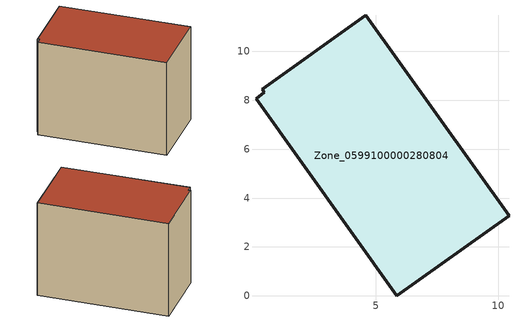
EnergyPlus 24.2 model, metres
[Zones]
Zone_0599100000280804
 floor ground (C_G): 0.45,8.31 0.35,8.45 4.59,11.47 10.44,3.28 5.85,0 0.1,8.05 z0
 wall outside (C_F): 5.85,0 10.44,3.28 4.59,11.47 0.35,8.45 0.45,8.31 0.1,8.05 5.85,0 z0:7.74
 roof outside (C_R): 0.45,8.31 0.1,8.05 5.85,0 10.44,3.28 4.59,11.47 0.35,8.45 z7.74
[BUILDING]
Pand.0599100000280804: North Axis=0; Terrain=City; Loads Convergence Tolerance Value=0.04; Temperature Convergence Tolerance Value=0.4; Solar Distribution=FullExterior; Maximum Number of Warmup Days=25; Minimum Number of Warmup Days=1
[Site:Location]
Rotterdam.The.Hague.AP_ZH_NLD Design_Conditions: Latitude=51.96; Longitude=4.45; Time Zone=1; Elevation=-4.5
[SITE:GROUNDTEMPERATURE:BUILDINGSURFACE]
18, 18, 18, 18, 18, 18, 18, 18, 18, 18, 18, 18
[MATERIAL] Thermal Absorptance=0.9; Solar Absorptance=0.7; Visible Absorptance=0.7
Name | Roughness | Thickness | Conductivity | Density | Specific Heat
G.TC.1975-1991 | MediumSmooth | 0.15 | 0.288461 | 540 | 1210
F.TC.1975-1991 | Rough | 0.3 | 0.230769 | 1920 | 840
R.TC.1975-1991 | MediumRough | 0.2 | 0.153846 | 1500 | 1000
[CONSTRUCTION]
C_G: G.TC.1975-1991
C_F: F.TC.1975-1991
C_R: R.TC.1975-1991
[ZONE]
Zone_0599100000280804: Type=1; Multiplier=1; Ceiling Height=Autocalculate; Volume=Autocalculate; Floor Area=autocalculate; Part of Total Floor Area=Yes
[ZONEINFILTRATION:DESIGNFLOWRATE]
Infil_Zone_0599100000280804: Zone or ZoneList or Space or SpaceList=Zone_0599100000280804; Schedule=AlwaysOn; Design Flow Rate Calculation Method=Flow/Area; Flow Rate per Floor Area=0.003; Constant Term Coefficient=1; Temperature Term Coefficient=0; Velocity Term Coefficient=0; Velocity Squared Term Coefficient=0
[HVACTEMPLATE:ZONE:IDEALLOADSAIRSYSTEM]
Zone_0599100000280804: Maximum Heating Supply Air Temperature=50; Minimum Cooling Supply Air Temperature=13; Maximum Heating Supply Air Humidity Ratio=0.0156; Minimum Cooling Supply Air Humidity Ratio=0.0077; Heating Limit=NoLimit; Cooling Limit=NoLimit; Dehumidification Control Type=ConstantSensibleHeatRatio; Cooling Sensible Heat Ratio=0.7; Dehumidification Setpoint=60; Humidification Control Type=None; Humidification Setpoint=30; Outdoor Air Method=None; Outdoor Air Flow Rate per Person=0.00944; Outdoor Air Flow Rate per Zone Floor Area=0; Outdoor Air Flow Rate per Zone=0; Demand Controlled Ventilation Type=None; Outdoor Air Economizer Type=NoEconomizer; Heat Recovery Type=None; Sensible Heat Recovery Effectiveness=0.7; Latent Heat Recovery Effectiveness=0.65
[ZONECONTROL:THERMOSTAT]
ThermostatControl_Zone_0599100000280804: Zone or ZoneList=Zone_0599100000280804; Control Type Schedule=DualSetpointControlType; Control 1=Thermostat_Zone_0599100000280804; Temperature Difference Between Cutout And Setpoint=0
[THERMOSTATSETPOINT:DUALSETPOINT]
Thermostat_Zone_0599100000280804: Heating Setpoint Temperature Schedule=HeatingSetpoint_Zone_0599100000280804; Cooling Setpoint Temperature Schedule=CoolingSetpoint_Zone_0599100000280804
[SCHEDULE:COMPACT]
HeatingSetpoint_Zone_0599100000280804: Through: 12/31, For: AllDays, Until: 24:00, 21
CoolingSetpoint_Zone_0599100000280804: Through: 12/31, For: AllDays, Until: 24:00, 24
DualSetpointControlType: Through: 12/31, For: AllDays, Until: 24:00, 4
AlwaysOn: Through: 12/31, For: AllDays, Until: 24:00, 1
